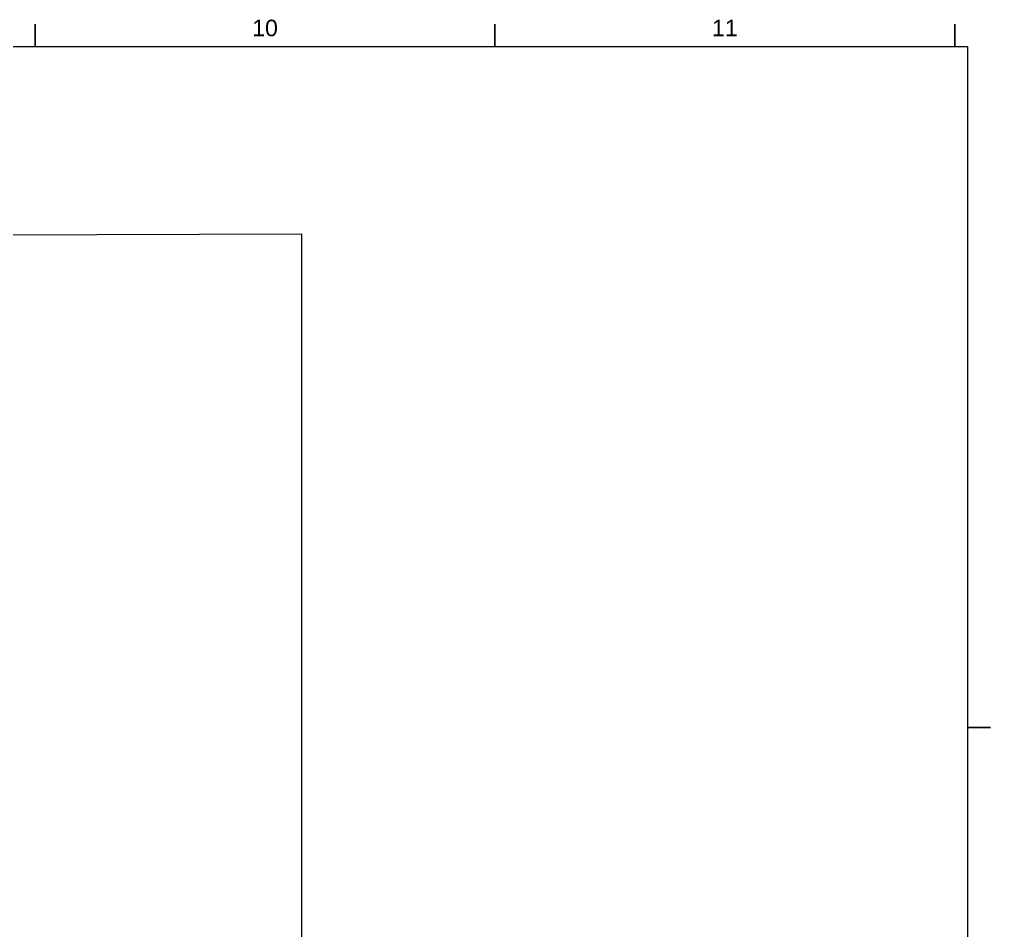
# Paper-space layout 'A711' of a CAD drawing. Header units: centimetres, sheet in millimetres. Extents: x 13 to 578, y 5 to 411.
# Drawn here: x 469.6 to 575.3, y 310.8 to 409.8 of the extents above; entities that cross this region are included whole.
import ezdxf
from ezdxf.enums import TextEntityAlignment as Align

# ---------------------------------------------------------------- set-up
doc = ezdxf.new("R2010")
doc.units = ezdxf.units.CM
doc.layers.add('G-ANNO-NPLT', color=2, linetype='Continuous', lineweight=18, plot=False)
doc.layers.add('G-ANNO-TEXT', color=3, linetype='Continuous', lineweight=18)
doc.layers.add('G-ANNO-TTLB', color=3, linetype='Continuous', lineweight=18)
doc.styles.add('ARIAL', font='arial.ttf')

psp = doc.layouts.new('A711')

# ---------------------------------------------------------------- linework, layer by layer
at = {"layer": 'G-ANNO-NPLT'}
psp.add_lwpolyline([(33.41, 385.01), (500.28, 386.52), (500.28, 17.63), (33.41, 16.11)], close=True, dxfattribs=at)
at = {"layer": 'G-ANNO-TTLB'}
for p, q in [((572.75, 406.85), (15.33, 406.85)), ((572.75, 8.43), (572.75, 406.85))]:
    psp.add_line(p, q, dxfattribs=at)
at = {"layer": 'G-ANNO-TTLB', "const_width": 0.18, "flags": 128}
for points in [[(471.33, 409.35), (471.33, 406.85)], [(521.33, 409.35), (521.33, 406.85)], [(571.33, 409.35), (571.33, 406.85)], [(575.25, 332.85), (572.75, 332.85)]]:
    psp.add_lwpolyline(points, dxfattribs=at)

# ---------------------------------------------------------------- texts
at = {"layer": 'G-ANNO-TEXT', "style": 'ARIAL'}
for s, p in [('10', (496.33, 408.92)), ('11', (546.33, 408.92))]:
    psp.add_text(s, height=1.8, dxfattribs=at).set_placement(p, align=Align.MIDDLE_CENTER)

doc.saveas('drawing.dxf')
